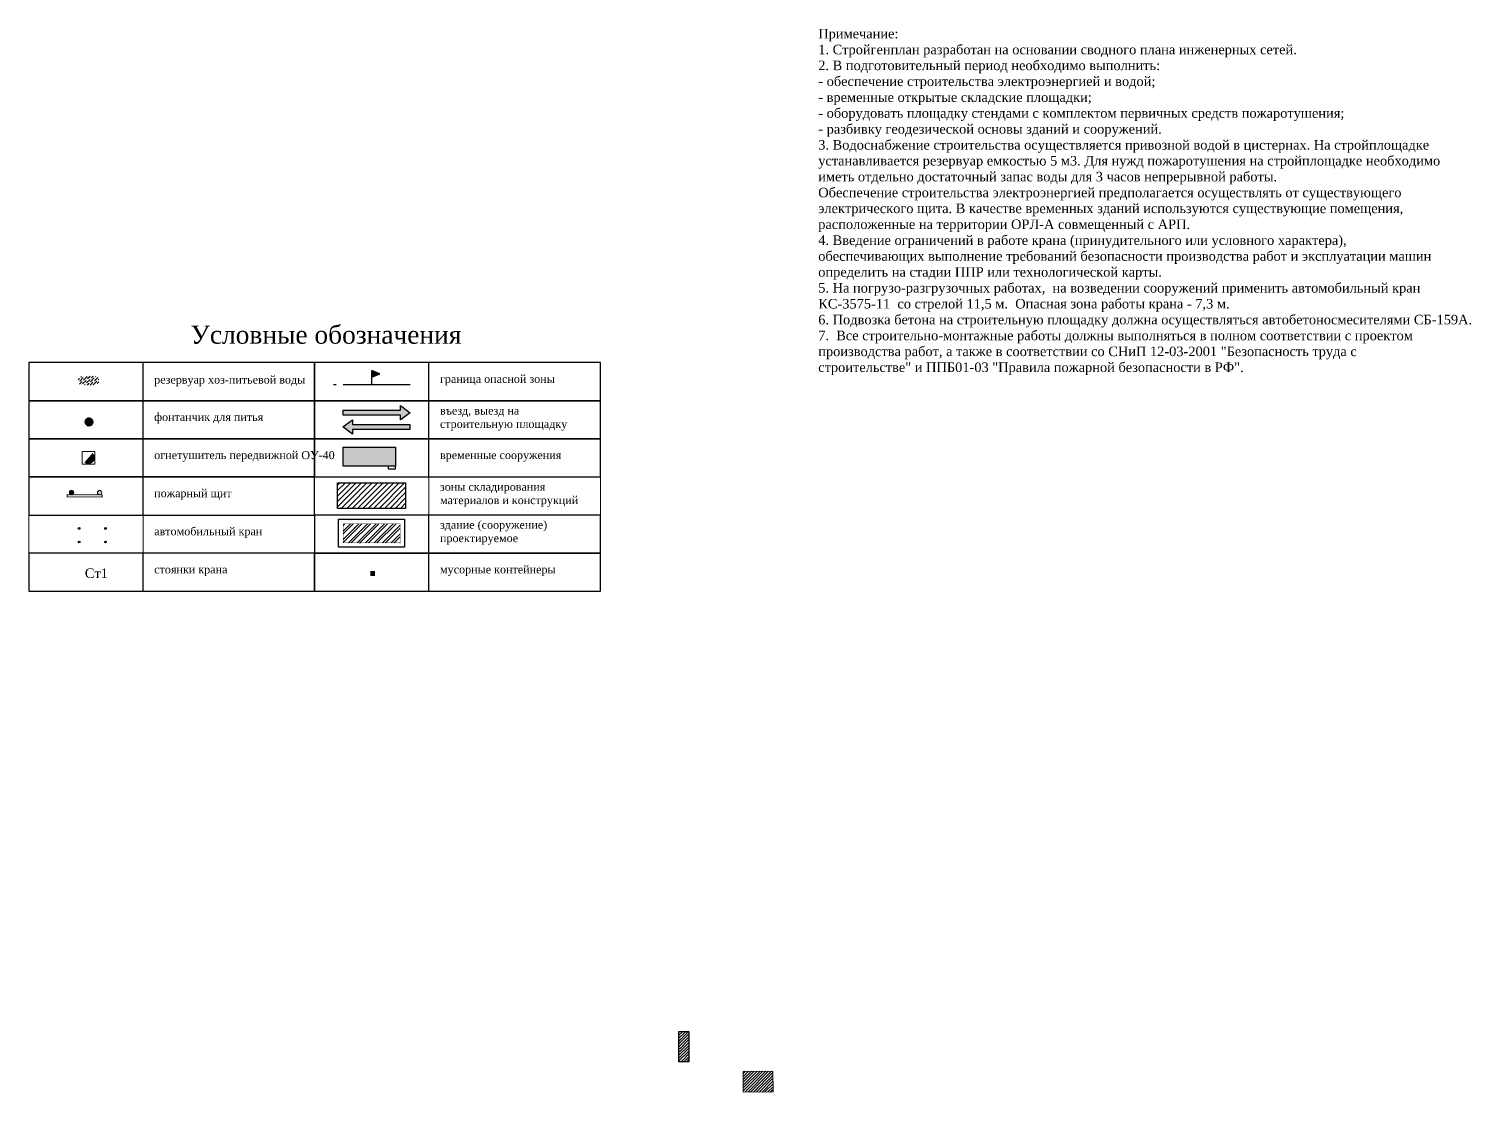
# Model space of a CAD drawing. Header units: millimetres. Extents: x -9712089 to 9811186, y -16952483 to 15586308.
# Drawn here: x 574008 to 801041, y -999962 to -832615 of the extents above; entities that cross this region are included whole.
import ezdxf

# ---------------------------------------------------------------- set-up
doc = ezdxf.new("R2010")
doc.units = ezdxf.units.MM
doc.linetypes.add('ACAD_ISO04W100', pattern=[30, 24, -3, 0, -3])
doc.linetypes.add('LINE_PR', pattern=[71, 2.5, -5.5, 27, -0.5, -1, -2, 27, -5.5])
for name, color, linetype in [('dim', 5, 'Continuous'), ('GP_Sit', 92, 'Continuous'), ('Text_Green', 96, 'Continuous'), ('Краны', 10, 'Continuous'), ('ТЕКСТ', 6, 'Continuous')]:
    doc.layers.add(name, color=color, linetype=linetype)
for name, color, linetype, lineweight in [('Водопровод', 160, 'Continuous', 15), ('Временные дороги', 24, 'Continuous', 30), ('Пожарный водопровод', 10, 'ACAD_ISO04W100', 5), ('Проектируемые здания', 207, 'Continuous', 35), ('Склады', 212, 'Continuous', 30), ('Текст_спецификация', 7, 'Continuous', 15)]:
    doc.layers.add(name, color=color, linetype=linetype, lineweight=lineweight)
doc.styles.add('nr_10', font='TIMES.TTF')

# ---------------------------------------------------------------- blocks, each defined once
blk = doc.blocks.new('BORDER')
for p, q in [((1, 1), (0, 1)), ((0, 1), (0, 0)), ((1, 0), (1, 1)), ((0, 0), (1, 0))]:
    blk.add_line(p, q)
blk = doc.blocks.new('pog_p')
at = {"layer": 'GP_Sit', "linetype": 'LINE_PR'}
h = blk.add_hatch(color=256, dxfattribs=at)
edge = h.paths.add_edge_path()
edge.add_ellipse((1000, 1000.000000000931), major_axis=(1000, 0), ratio=1, start_angle=228.9123055890095, end_angle=408.9123055890045)
edge.add_line((1657.213385529816, 1753.704561404884), (1000, 1000.000000001863))
edge.add_line((1000, 1000.000000000931), (342.7866144706495, 246.2954385969788))
at = {"layer": 'GP_Sit', "linetype": 'Continuous', "lineweight": 20}
for p, q in [((1000, 2000.000000000931), (0, 2000.000000000931)), ((1000, 2000.000000000931), (2000, 2000.000000000931)), ((2000, 1000.000000000931), (2000, 2000.000000000931)), ((2000, 1000.000000000931), (2000, 0))]:
    blk.add_line(p, q, dxfattribs=at)
at = {"layer": 'Text_Green', "linetype": 'Continuous', "lineweight": 20}
for p, q in [((0, 1000.000000000931), (0, 2000.000000000931)), ((0, 1000.000000000931), (0, 0)), ((1000, 9.313225746154785e-10), (0, 0)), ((1000, 9.313225746154785e-10), (2000, 0))]:
    blk.add_line(p, q, dxfattribs=at)
blk = doc.blocks.new('poz_shit')
at = {"layer": 'Пожарный водопровод', "linetype": 'Continuous', "lineweight": 140}
h = blk.add_hatch(color=10, dxfattribs=at)
h.paths.add_polyline_path([(4.919618368148804e-05, 0.0003291284665465355), (172.3100370804314, 0.4779901606962085), (171.7993043535389, 184.7181606469676, -0.02374953059171249), (171.7539059759583, 201.095033371821), (165.6674521749374, 2396.703865814023, -0.0007168688021972614), (165.6660810732283, 2397.198472851887), (164.7278452627361, 2735.654805518687), (-7.582142621278763, 2735.177144486457)])
h.paths.add_polyline_path([(516.5603502904996, 193.3842145679519, 0.9778872692926328), (171.7539059759583, 201.095033371821), (171.7993043537717, 184.7181606451049, 0.9751794627056553)])
blk.add_hatch(color=10, dxfattribs=at).paths.add_polyline_path([(510.6448059855029, 2397.429325499572, 1), (165.6659265914932, 2397.429325499572, 0.0003345896509905708), (165.6660810732283, 2397.198472851887), (165.6674521749374, 2396.703865822405, 0.9978992911679809)])
at = {"layer": 'Проектируемые здания', "color": 10, "linetype": 'Continuous', "lineweight": 20}
blk.add_lwpolyline([(0, 0), (-7.582191817695275, 2735.176814707927), (164.7277961086947, 2735.654475740157), (172.30998792639, 0.4776610322296619)], close=True, dxfattribs=at)
for centre in [(338.1553171768319, 2397.428995802067), (344.0708614815958, 193.3838853947818)]:
    blk.add_circle(centre, 172.4894396561226, dxfattribs=at)
blk = doc.blocks.new('44')
at = {"color": 5}
for p, q in [((-1961.212890625, 1452.0244140625), (-1223.173828125, 1404.480224609375)), ((-1896.9609375, 1129.643920898438), (-1798.044921875, 1123.271728515625)), ((-1875.220703125, 1764.726196289062), (-1757.54296875, 1757.1455078125)), ((-1639.58203125, 1113.063598632812), (-1639.58203125, 1113.063598632812)), ((-1605.955078125, 792.6561279296875), (-1263.673828125, 770.6065673828125)), ((-1599.080078125, 1746.937377929688), (-1599.080078125, 1746.937377929688)), ((-1562.33984375, 2062.811889648438), (-1182.671875, 2038.353881835938)), ((-1481.119140625, 1102.85546875), (-688.802734375, 1051.814819335938)), ((-1440.6171875, 1736.729248046875), (-648.30078125, 1685.688598632812)), ((-1309.279296875, 455.3031005859375), (-729.30078125, 417.941162109375)), ((-1105.2109375, 760.3984375), (-1105.2109375, 760.3984375)), ((-1064.7109375, 1394.272094726562), (-1064.7109375, 1394.272094726562)), ((-987.248046875, 116.31640625), (-194.931640625, 65.2757568359375)), ((-946.748046875, 750.1903076171875), (-154.431640625, 699.149658203125)), ((-906.248046875, 1384.06396484375), (-272.39453125, 1343.231323242188)), ((-570.837890625, 407.7330322265625), (-570.837890625, 407.7330322265625)), ((-530.33984375, 1041.606689453125), (-530.33984375, 1041.606689453125)), ((-412.375, 397.52490234375), (379.94140625, 346.4842529296875)), ((-371.876953125, 1031.398559570312), (24.28125, 1005.878295898438)), ((-36.46875, 55.067626953125), (-36.46875, 55.067626953125)), ((4.03125, 688.9415283203125), (4.03125, 688.9415283203125)), ((121.994140625, 44.8594970703125), (708.318359375, 7.0887451171875)), ((162.494140625, 678.7333984375), (320.958984375, 668.525146484375)), ((538.404296875, 336.276123046875), (538.404296875, 336.276123046875)), ((-611.33984375, -226.140625), (-611.33984375, -226.140625)), ((-452.876953125, -236.3487548828125), (339.439453125, -287.389404296875)), ((-419.251953125, -556.7562255859375), (-235.43359375, -568.5977783203125)), ((-76.970703125, -578.805908203125), (-76.970703125, -578.805908203125)), ((81.4921875, -589.0140380859375), (365.048828125, -607.2806396484375)), ((497.90234375, -297.5975341796875), (497.90234375, -297.5975341796875))]:
    blk.add_line(p, q, dxfattribs=at)

msp = doc.modelspace()

# ---------------------------------------------------------------- hatches: boundary and pattern name
at = {"linetype": 'Continuous'}
h = msp.add_hatch(color=24, dxfattribs=at)
h.paths.add_polyline_path([(634040.0070640624, -893055.3465410444), (632527.7020281416, -891910.3366282854), (632527.7020281416, -892649.0526236455), (623484.1183091805, -892649.0526236455), (623484.1183091805, -893424.7045387264), (632527.7020281416, -893424.7045387264), (632527.7020281416, -894163.4205340865)])
h.paths.add_polyline_path([(633997.6625086621, -894902.1365294467), (624954.078789701, -894902.1365294467), (624954.078789701, -894163.4205340865), (623441.773753782, -895271.4945271249), (624954.078789701, -896416.5044398858), (624954.078789701, -895677.7884445257), (633997.6625086621, -895677.7884445257)])
msp.add_hatch(color=253, dxfattribs=at).paths.add_polyline_path([(631734.4477568225, -898452.6292963057), (623487.7477568232, -898452.6292963057), (623487.7477568232, -901451.4292963046), (631734.4477568225, -901451.4292963046)])
at = {"layer": 'dim', "linetype": 'Continuous'}
h = msp.add_hatch(dxfattribs=at)
h.set_pattern_fill('ANSI32', color=256, scale=100, style=0)
h.set_pattern_definition([(45, (254400.8730594807, -978987.2842104352), (-673.5192090801866, 673.5192090801866), []), (45, (254849.8860594791, -978987.2842104352), (-673.5192090801866, 673.5192090801866), [])])
h.paths.add_polyline_path([(623462.5843987719, -910495.9893197987), (623462.5843987719, -913498.2492150936), (626135.1640826587, -913498.2492150936), (626135.1640826587, -913504.8600885357), (632454.5423011624, -913504.8600885357), (632454.5423011624, -910495.9893197987), (630641.1783550356, -910495.9893197987)])
at = {"layer": 'Водопровод', "linetype": 'LINE_PR'}
h = msp.add_hatch(color=5, dxfattribs=at)
edge = h.paths.add_edge_path()
edge.add_ellipse((583474.8117616393, -894474.3222683828), major_axis=(373.3696036798022, -401.7517570985211), ratio=0.9838319646537758, start_angle=0, end_angle=227.1428300608706)
edge.add_line((582931.1126215265, -894470.3355256702), (583267.4435707845, -894470.3355256702))
edge.add_arc((583480.1293348048, -894470.3355256702), 212.6857640200562, 0, 180, ccw=False)
edge.add_arc((583480.1293348048, -894470.3355256702), 212.6857640200562, -180, 0, ccw=False)
edge.add_line((583267.4435707845, -894470.3355256702), (582931.1126215265, -894470.3355256702))
edge.add_ellipse((583474.8117616393, -894474.3222683828), major_axis=(373.3696036798022, -401.7517570985211), ratio=0.9838319646537758, start_angle=227.1428300608706, end_angle=360)
at = {"layer": 'Временные дороги', "linetype": 'LINE_PR'}
msp.add_hatch(color=256, dxfattribs=at).paths.add_polyline_path([(627779.4519155037, -917938.3884785037), (627779.4519155037, -918713.4228692289), (628495.5839577143, -918713.4228692289), (628495.5839577161, -917938.3884785037)])
at = {"layer": 'Краны'}
msp.add_hatch(color=10, dxfattribs=at).paths.add_polyline_path([(629259.5835118697, -886913.225339451), (627985.9477568225, -886387.9868152133), (627985.9477568225, -887438.4638636886)])
at = {"layer": 'Склады'}
h = msp.add_hatch(dxfattribs=at)
h.set_pattern_fill('_USER', color=256, scale=599.7600000000093, angle=45, style=0, pattern_type=0)
h.set_pattern_definition([(44.99999999999999, (618989.5477568221, -902950.8292963068), (-424.0943630844503, 424.0943630844502), [])])
h.paths.add_polyline_path([(622585.4858169288, -904051.5414252329), (633321.9567385197, -904051.5414252329), (633321.9567385197, -908080.5922751139), (622585.4858169288, -908080.5922751139)])
at = {"layer": 'ТЕКСТ', "ltscale": 4}
h = msp.add_hatch(dxfattribs=at)
h.set_pattern_fill('ANSI31', color=256, scale=100, style=0)
h.set_pattern_definition([(45, (-15450468.63574425, -11602152.51892836), (-224.5064030267288, 224.5064030267288), [])])
h.paths.add_polyline_path([(677957.7028365538, -990449.6842419516), (676952.9131943651, -990449.6842419497, 0.01068935121395273), (676287.6269459028, -990807.5099820915), (676287.626945901, -992784.2195935372), (676378.4814079509, -992967.7335731752), (676442.033420413, -993232.2352588299), (676443.8236179475, -993522.9185834109), (676369.7541949742, -993840.9024203896), (676287.6269459028, -994052.9444114129), (676287.6269459047, -995114.1519384395), (677957.7028365557, -995114.1519384413)])
h.paths.add_polyline_path([(691136.9128014923, -997325.6204691018, 0.03463159942778757), (689866.2193530344, -996659.4845351643), (686439.317264342, -996685.634216712), (686464.3148669202, -999961.5569589614), (691156.7536275026, -999925.7503394234)])
h.paths.add_polyline_path([(691131.7560249243, -996649.8275971758), (689866.2193530344, -996659.4845351643, -0.03463159942778757), (691136.9128014923, -997325.6204691018)])

# ---------------------------------------------------------------- linework, layer by layer
for p, q in [((592000.3477568228, -891135.6737174458), (592000.3477568228, -885138.0737174462)), ((636982.3477568228, -891135.6737174458), (636982.3477568228, -885138.0737174443)), ((592000.3477568228, -897133.2737174473), (592000.3477568228, -891135.6737174458)), ((632527.7020281416, -891910.3366282854), (634040.0070640624, -893055.3465410444)), ((632527.7020281416, -892649.0526236455), (632527.7020281416, -891910.3366282854)), ((636982.347756821, -897133.2737174454), (636982.347756821, -891135.6737174458)), ((623441.773753782, -895271.4945271249), (624954.078789701, -894163.4205340865)), ((623484.1183091805, -892649.0526236455), (632527.7020281416, -892649.0526236455)), ((623484.1183091805, -893424.7045387264), (623484.1183091805, -892649.0526236455)), ((632527.7020281416, -893424.7045387264), (623484.1183091805, -893424.7045387264)), ((624954.078789701, -894163.4205340865), (624954.078789701, -894902.1365294467)), ((634040.0070640624, -893055.3465410444), (632527.7020281416, -894163.4205340865)), ((632527.7020281416, -894163.4205340865), (632527.7020281416, -893424.7045387264)), ((624954.078789701, -896416.5044398858), (623441.773753782, -895271.4945271249)), ((624954.078789701, -894902.1365294467), (633997.6625086621, -894902.1365294467)), ((633997.6625086621, -895677.7884445257), (624954.078789701, -895677.7884445257)), ((624954.078789701, -895677.7884445257), (624954.078789701, -896416.5044398858)), ((633997.6625086621, -894902.1365294467), (633997.6625086621, -895677.7884445257)), ((592000.3477568228, -903135.6737174458), (592000.3477568228, -897138.0737174462)), ((636982.347756821, -903130.8737174469), (636982.347756821, -897133.2737174454)), ((592000.3477568228, -909128.4737174466), (592000.3477568228, -903130.8737174451)), ((636982.347756821, -915126.0737174462), (636982.347756821, -909128.4737174466)), ((592000.3477568228, -921123.6737174458), (592000.3477568228, -915126.0737174443)), ((636982.347756821, -921123.6737174458), (636982.347756821, -915126.0737174462))]:
    msp.add_line(p, q)
for points in [[(623487.7477568232, -898452.6292963057), (631734.4477568225, -898452.6292963057), (631734.4477568225, -901451.4292963046), (623487.7477568232, -901451.4292963046)], [(631734.4477568225, -901451.4292963046), (630590.9570371278, -901451.4292963046), (630590.9570371278, -901870.3352421328), (631734.4477568225, -901870.3352421328)], [(622727.5197187637, -909785.5237424272), (633162.8710759089, -909785.5237424272), (633162.8710759089, -914192.7275536704), (622727.5197187637, -914192.7275536704)]]:
    msp.add_lwpolyline(points, close=True)
at = {"layer": 'Водопровод', "lineweight": 53}
msp.add_circle((583480.1293348048, -894470.3355256702), 212.6857640200543, dxfattribs=at)
msp.add_ellipse((583474.8117616393, -894474.3222683828), major_axis=(373.3696036798021, -401.751757098521), ratio=0.983831964653776, dxfattribs=at)
at = {"layer": 'Краны', "color": 10}
for p, q in [((627985.9477568225, -888574.5996200937), (627985.9477568225, -886387.9868152133)), ((621977.8624526218, -888596.5886209729), (622371.0618099414, -888596.5886209729)), ((623472.0196505815, -888596.5886209729), (634009.7611672629, -888596.5886209729))]:
    msp.add_line(p, q, dxfattribs=at)
msp.add_lwpolyline([(629259.5835118697, -886913.225339451), (627985.9477568225, -886387.9868152133), (627985.9477568225, -887438.4638636886)], close=True, dxfattribs=at)
at = {"layer": 'Краны', "const_width": 0.1}
for points in [[(584152.3295834691, -912950.2458897374), (586367.7039148149, -909131.2184708073), (586367.7039148149, -909131.2184708073), (584281.9049488988, -913183.8432780384)], [(586453.1227787577, -913018.3669251456), (586453.1227787577, -911643.3669251456), (581113.1227787577, -911643.3669251456), (581113.1227787577, -913018.3669251456)]]:
    msp.add_lwpolyline(points, close=True, dxfattribs=at)
msp.add_lwpolyline([(584176.0234800514, -914402.6085628673), (585456.935182729, -912227.3173969678), (584272.0920287922, -911529.6271357714), (582991.1803261146, -913704.9183016709, 0.175409225894459), (584176.0234800514, -914402.6085628673, 0.175409225894459)], format="xyb", dxfattribs=at)
at = {"layer": 'Краны'}
for centre in [(581923.1227787577, -911244.8669251456), (586073.1227787577, -911244.8669251456), (581923.1227787577, -913370.6169251456), (586073.1227787577, -913370.6169251456)]:
    msp.add_circle(centre, 127.5, dxfattribs=at)
at = {"layer": 'Проектируемые здания', "const_width": 59.976}
for points in [[(626135.1640826587, -913498.2492150936), (623462.5843987737, -913498.2492150936), (623462.5843987737, -910495.9893197987), (632454.5423011624, -910495.9893197987)], [(630641.1783550356, -910495.9893197987), (632454.5423011624, -910495.9893197987), (632454.5423011624, -913504.8600885357), (626135.1640826587, -913504.8600885357), (626135.1640826587, -913330.8777411106), (626135.1640826587, -913668.6081555422)]]:
    msp.add_lwpolyline(points, dxfattribs=at)
at = {"layer": 'Склады'}
msp.add_lwpolyline([(622585.4858169288, -904051.5414252329), (633321.9567385197, -904051.5414252329), (633321.9567385197, -908080.5922751139), (622585.4858169288, -908080.5922751139)], close=True, dxfattribs=at)
at = {"layer": 'ТЕКСТ', "ltscale": 4}
msp.add_lwpolyline([(677957.7028365557, -990449.6842419497), (676287.6269459028, -990449.6842419497), (676287.6269459028, -995114.1519384413), (677957.7028365557, -995114.1519384413)], close=True, dxfattribs=at)
at = {"layer": 'ТЕКСТ', "linetype": 'Continuous', "lineweight": 13, "ltscale": 0.001}
msp.add_lwpolyline([(686464.3148669202, -999961.5569589614), (691156.7536275026, -999925.7503394234), (691131.7560249243, -996649.8275971758), (686439.317264342, -996685.6342167138)], close=True, dxfattribs=at)
at = {"layer": 'Текст_спецификация'}
for p, q in [((636982.347756821, -909128.4737174466), (636982.347756821, -903130.8737174469)), ((592000.3477568228, -915126.0737174462), (592000.3477568228, -909128.4737174466))]:
    msp.add_line(p, q, dxfattribs=at)

# ---------------------------------------------------------------- block references
at = {"xscale": 44982, "yscale": 5997.599999999627}
for p, zscale in [((574007.5477568221, -891135.6737174458), 44982.0000000007), ((618989.5477568221, -891135.6737174458), 44982.0000000007), ((574007.5477568221, -897133.2737174473), 44982.0000000007), ((618989.5477568221, -897133.2737174454), 44982.0000000007), ((574007.5477568221, -903135.6737174458), 44982), ((618989.5477568221, -903130.8737174469), 44982.0000000007), ((574007.5477568221, -909128.4737174466), 44982.0000000007), ((618989.5477568221, -915126.0737174462), 44982), ((574007.5477568221, -921123.6737174458), 44982.0000000007), ((618989.5477568221, -921123.6737174458), 44982)]:
    msp.add_blockref('BORDER', p, dxfattribs=dict(at, zscale=zscale))
at = {"layer": 'dim', "color": 0, "linetype": 'ByBlock', "lineweight": 50, "xscale": 0.9999637600695742, "yscale": 0.9998779296875, "rotation": 228.7336556311553}
msp.add_blockref('44', (582455.7907183964, -887994.7391018822), dxfattribs=at)
at = {"layer": 'Text_Green', "color": 5, "linetype": 'Continuous', "lineweight": 50}
msp.add_blockref('pog_p', (582397.2331167005, -901111.3520635098), dxfattribs=at)
at = {"layer": 'Text_Green', "color": 5, "linetype": 'Continuous', "lineweight": 50, "xscale": 1.999999999049824, "yscale": 2, "zscale": 2, "rotation": 89.56143892904804}
msp.add_blockref('poz_shit', (585532.9125444919, -906298.1807671069), dxfattribs=at)
at = {"layer": 'Текст_спецификация', "xscale": 44982, "yscale": 5997.599999999627, "zscale": 44982.0000000007}
for p in [(618989.5477568221, -909128.4737174466), (574007.5477568221, -915126.0737174462)]:
    msp.add_blockref('BORDER', p, dxfattribs=at)

# ---------------------------------------------------------------- texts
at = {"color": 5, "linetype": 'Continuous', "lineweight": 5, "insert": (622527.8756477379, -876495.4439458504), "char_height": 5, "width": 184.7464658270685, "attachment_point": 5, "style": 'nr_10'}
msp.add_mtext('{\\fTimes New Roman|b0|i0|c204|p18;\\C1;Экспликация сооружений }', dxfattribs=at)
at = {"layer": 'Text_Green', "color": 5, "linetype": 'Continuous', "lineweight": 50, "insert": (586284.3542892926, -887840.9636185161), "char_height": 4, "width": 55398, "attachment_point": 1}
msp.add_mtext('{\\fTimes New Roman Cyr|b0|i0|c204|p18;\\C1;Условные замечания}', dxfattribs=at)
at = {"layer": 'Пожарный водопровод', "color": 0, "linetype": 'LINE_PR', "insert": (582824.2178127535, -917533.5840529735), "char_height": 1500, "width": 7231.562148184898, "attachment_point": 1}
msp.add_mtext('{\\fTimes New Roman Cyr|b0|i0|c204|p18;Ст1}', dxfattribs=at)
at = {"layer": 'Текст_спецификация', "linetype": 'LINE_PR', "attachment_point": 1}
for s, insert, char_height, width in [('{\\fTimes New Roman Cyr|b0|i0|c204|p18;Примечание:\\P1. Стройгенплан разработан на основании сводного плана инженерных сетей.\\P2. В подготовительный период необходимо выполнить:\\P- обеспечение строительства электроэнергией и водой;\\P- временные открытые складские площадки;\\P- оборудовать площадку стендами с комплектом первичных средств пожаротушения;\\P- разбивку геодезической основы зданий и сооружений.\\P3. Водоснабжение строительства осуществляется привозной водой в цистернах. На стройплощадке устанавливается резервуар емкостью 5 м3. Для нужд пожаротушения на стройплощадке необходимо иметь отдельно достаточный запас воды для 3 часов непрерывной работы. \\PОбеспечение строительства электроэнергией предполагается осуществлять от существующего электрического щита.\\fTimes New Roman Cyr|b0|i0|c0|p18; \\fTimes New Roman Cyr|b0|i0|c204|p18;В качестве временных зданий используются существующие помещения, расположенные на территории ОРЛ-А совмещенный с АРП.\\P4. Введение ограничений в работе крана (принудительного или условного характера), обеспечивающих выполнение требований безопасности производства работ и эксплуатации машин определить на стадии ППР или технологической карты.\\P5. На погрузо-разгрузочных работах,  на возведении сооружений применить автомобильный кран КС-\\fTimes New Roman Cyr|b0|i0|c0|p18;3575-11\\fTimes New Roman Cyr|b0|i0|c204|p18;  со стрелой \\fTimes New Roman Cyr|b0|i0|c0|p18;11\\fTimes New Roman Cyr|b0|i0|c204|p18;,\\fTimes New Roman Cyr|b0|i0|c0|p18;5\\fTimes New Roman Cyr|b0|i0|c204|p18; м.  Опасная зона работы крана - \\fTimes New Roman Cyr|b0|i0|c0|p18;7\\fTimes New Roman Cyr|b0|i0|c204|p18;,\\fTimes New Roman Cyr|b0|i0|c0|p18;3\\fTimes New Roman Cyr|b0|i0|c204|p18; м. \\P6. Подвозка бетона на строительную площадку должна осуществляться автобетоносмесителями СБ-159А.\\P7.  Все строительно-монтажные работы должны выполняться в полном соответствии с проектом производства работ, а также в соответствии со СНиП 12-03-2001 "Безопасность труда с строительстве" и ППБ01-03 "Правила пожарной безопасности в РФ".}', (698266.5339796518, -832614.8178944542), 1500, 98481.86775204586), ('{\\fTimes New Roman Cyr|b0|i0|c204|p18;\\C0;резервуар хоз-питьевой воды}', (593741.273887384, -887185.7477519131), 1260, 27122.83897975686), ('{\\fTimes New Roman Cyr|b0|i0|c204|p18;\\C0;граница опасной зоны}', (638722.4291256808, -887070.1082966729), 1260, 27122.83897975686), ('{\\fTimes New Roman Cyr|b0|i0|c204|p18;\\C0;фонтанчик для питья}', (593740.4291256827, -893067.7082966744), 1260, 27122.83897975686), ('{\\fTimes New Roman Cyr|b0|i0|c204|p18;\\C0;въезд, выезд на\\Pстроительную площадку}', (638722.4291256808, -892066.2786936584), 1260, 27122.83897975686), ('{\\fTimes New Roman Cyr|b0|i0|c204|p18;\\C0;огнетушитель передвижной ОУ-40}', (593740.4291256808, -899070.1082966729), 1260, 27122.83897975686), ('{\\fTimes New Roman Cyr|b0|i0|c204|p18;\\C0;временные сооружения}', (638722.4291256808, -899065.308296674), 1260, 27122.83897975686), ('{\\fTimes New Roman Cyr|b0|i0|c204|p18;\\C0;пожарный щит}', (593740.4291256827, -905062.9082966737), 1260, 27122.83897975686), ('{\\fTimes New Roman Cyr|b0|i0|c204|p18;\\C0;зоны складирования \\fTimes New Roman Cyr|b0|i0|c0|p18;\\P\\fTimes New Roman Cyr|b0|i0|c204|p18;материалов\\fTimes New Roman Cyr|b0|i0|c0|p18; \\fTimes New Roman Cyr|b0|i0|c204|p18;и конструкций}', (638722.4291256808, -904053.4786936614), 1260, 27122.83897975686), ('{\\fTimes New Roman Cyr|b0|i0|c204|p18;\\C0;здание (сооружение) \\fTimes New Roman Cyr|b0|i0|c0|p18;\\P\\fTimes New Roman Cyr|b0|i0|c204|p18;проектируемое}', (638722.4291256808, -910034.5082966733), 1260, 27122.83897975686), ('{\\fTimes New Roman Cyr|b0|i0|c204|p18;\\C0;автомобильный кран}', (593740.4291256808, -911060.5082966714), 1260, 27122.83897975686), ('{\\fTimes New Roman Cyr|b0|i0|c204|p18;\\C0;мусорные контейнеры}', (638722.4291256808, -917058.1082966729), 1260, 27122.83897975686), ('{\\fTimes New Roman Cyr|b0|i0|c204|p18;\\C0;стоянки крана}', (593740.4291256808, -917058.1082966729), 1260, 27122.83897975686)]:
    msp.add_mtext(s, dxfattribs=dict(at, insert=insert, char_height=char_height, width=width))
at = {"layer": 'Текст_спецификация', "color": 0, "linetype": 'LINE_PR', "insert": (587582.4291256827, -879319.1082966729), "char_height": 2856.315887573241, "width": 65262.37342096103, "attachment_point": 1}
msp.add_mtext('\\pi11863;{\\fTimes New Roman Cyr|b0|i0|c204|p18;Условные обозначения}', dxfattribs=at)

doc.saveas('drawing.dxf')
